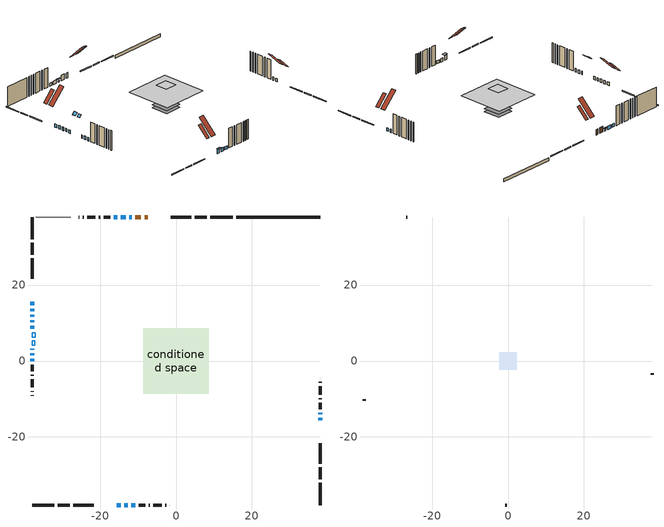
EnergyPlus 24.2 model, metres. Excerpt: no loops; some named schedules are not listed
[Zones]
conditioned space
 floor adiabatic (Floor2 construction): -3.31,-3.31 -3.31,3.31 3.31,3.31 3.31,-3.31 z0.05
 floor adiabatic (AdiabaticFloorConstruction): -8.67,-8.67 -8.67,8.67 8.67,8.67 8.67,-8.67 z4.93
 floor foundation (Slab1 construction): -3.31,-3.31 -3.31,3.31 3.31,3.31 3.31,-3.31 z-1.07
 wall outside (RimJoist1 construction): 14.87,37.9 8.97,37.9 / -37.9,-37.9 -32,-37.9 / -37.9,37.9 -37.9,32 / 37.9,-37.9 37.9,-32 z0.05:0.35
 wall outside (RimJoist2 construction): 8.04,37.9 4.98,37.9 / -31.07,-37.9 -28.01,-37.9 / -37.9,31.07 -37.9,28.01 / 37.9,-31.07 37.9,-28.01 z0.05:0.35
 wall outside (RimJoist3 construction): 4.05,37.9 -1.37,37.9 / -27.08,-37.9 -21.66,-37.9 / -37.9,27.08 -37.9,21.66 / 37.9,-27.08 37.9,-21.66 z0.05:0.35
 wall outside (AdiabaticWallConstruction 1): -7.44,37.9 -8.29,37.9 / -9.22,37.9 -10.76,37.9 z0.05:2.08
 wall outside (AdiabaticWallConstruction): -15.58,-37.9 -14.56,-37.9 z0.05:1.7; -37.9,15.58 -37.9,14.65 / -13.17,37.9 -14.57,37.9 / 37.9,-15.58 37.9,-14.91 / -13.64,-37.9 -12.69,-37.9 / -11.76,-37.9 -10.75,-37.9 / -37.9,13.73 -37.9,13.15 / -37.9,12.22 -37.9,11.61 / -37.9,10.69 -37.9,10.14 / -37.9,9.22 -37.9,8.43 / 37.9,-13.98 37.9,-13.64 / -15.5,37.9 -16.43,37.9 / -37.9,3.28 -37.9,3.02 / -37.9,2.09 -37.9,1.52 / -37.9,0.59 -37.9,-0.02 z0.05:1.27; -11.68,37.9 -12.24,37.9 z0.05:0.61
 wall outside (Wall1 construction): -17.36,37.9 -19.05,37.9 / -9.82,-37.9 -8.13,-37.9 / -37.9,-0.95 -37.9,-2.64 / 37.9,-12.71 37.9,-11.02 z0.05:7.37
 wall outside (Wall2 construction): -19.98,37.9 -20.32,37.9 / -7.2,-37.9 -6.86,-37.9 / -37.9,-3.57 -37.9,-3.91 / 37.9,-10.09 37.9,-9.75 z0.05:7.37
 wall outside (Wall3 construction): -21.25,37.9 -23.38,37.9 / -5.94,-37.9 -3.8,-37.9 / -37.9,-4.84 -37.9,-6.97 / 37.9,-8.82 37.9,-6.69 z0.05:7.37
 wall outside (Wall4 construction): -24.31,37.9 -24.55,37.9 / -2.87,-37.9 -2.63,-37.9 / -37.9,-7.9 -37.9,-8.15 / 37.9,-5.76 37.9,-5.52 z0.05:7.37
 wall outside (Wall5 construction): -25.48,37.9 -25.55,37.9 / -1.7,-37.9 -1.63,-37.9 / -37.9,-9.08 -37.9,-9.14 / 37.9,-4.59 37.9,-4.52 z0.05:7.37
 wall foundation (FoundationWall1 construction): 37.9,37.9 15.8,37.9 z-1.07:0.05
 wall adiabatic (Wall7 construction): -27.76,37.9 -36.97,37.9 z0.05:7.37
 window (WindowConstruction 14): -15.58,-37.9 -14.56,-37.9 z0.05:1.7
 window (WindowConstruction 5): -37.9,15.58 -37.9,14.65 z0.05:1.27
 window (WindowConstruction 6): -11.68,37.9 -12.24,37.9 z0.05:0.61
 window (WindowConstruction 15): -13.17,37.9 -14.57,37.9 z0.05:1.27
 window (WindowConstruction 7): 37.9,-15.58 37.9,-14.91 z0.05:1.27
 window (WindowConstruction 8): -13.64,-37.9 -12.69,-37.9 z0.05:1.27
 window (WindowConstruction 9): -11.76,-37.9 -10.75,-37.9 z0.05:1.27
 window (WindowConstruction 10): -37.9,13.73 -37.9,13.15 z0.05:1.27
 window (WindowConstruction 11): -37.9,12.22 -37.9,11.61 z0.05:1.27
 window (WindowConstruction 12): -37.9,10.68 -37.9,10.14 z0.05:1.27
 window (WindowConstruction 13): -37.9,9.22 -37.9,8.43 z0.05:1.27
 window (WindowConstruction): 37.9,-13.98 37.9,-13.64 z0.05:1.27
 window (WindowConstruction 1): -15.5,37.9 -16.43,37.9 z0.05:1.27
 window (WindowConstruction 2): -37.9,3.27 -37.9,3.02 z0.05:1.27
 window (WindowConstruction 3): -37.9,2.09 -37.9,1.52 z0.05:1.27
 window (WindowConstruction 4): -37.9,0.59 -37.9,-0.02 z0.05:1.27
 door (Door): -7.44,37.9 -8.29,37.9 z0.05:2.08
 door (Door 1): -9.22,37.9 -10.76,37.9 z0.05:2.08
 ceiling adiabatic (AdiabaticFloorConstruction): 8.67,-8.67 8.67,8.67 -8.67,8.67 -8.67,-8.67 z4.93
 roof outside (Roof2 construction): -6.52,37.9,7.37 -6.52,32.43,12.83 -4.58,32.43,12.83 -4.58,37.9,7.37; -16.51,-37.9,7.37 -16.51,-32.43,12.83 -18.44,-32.43,12.83 -18.44,-37.9,7.37; -37.9,16.51,7.37 -32.43,16.51,12.83 -32.43,18.44,12.83 -37.9,18.44,7.37; 37.9,-16.51,7.37 32.43,-16.51,12.83 32.43,-18.44,12.83 37.9,-18.44,7.37
 roof outside (AdiabaticRoofConstruction): -37.9,6.2,7.36 -36.98,6.2,8.28 -36.98,7.5,8.28 -37.9,7.5,7.36; -37.9,4.2,7.36 -37.14,4.2,8.12 -37.14,5.27,8.12 -37.9,5.27,7.36
 skylight (SkylightConstruction): -37.9,6.2,7.37 -36.98,6.2,8.28 -36.98,7.5,8.28 -37.9,7.5,7.37
 skylight (SkylightConstruction 1): -37.9,4.2,7.37 -37.14,4.2,8.12 -37.14,5.27,8.12 -37.9,5.27,7.37
attic - vented
 floor to conditioned space (Floor1 construction Reversed): -2.28,-2.28 -2.28,2.28 2.28,2.28 2.28,-2.28 z7.37
 wall outside (Wall6 construction): -26.48,37.9 -26.83,37.9 / -0.7,-37.9 -0.35,-37.9 / -37.9,-10.07 -37.9,-10.43 / 37.9,-3.59 37.9,-3.23 z0.05:7.37
 roof outside (Roof1 construction): -3.65,37.9,7.37 -3.65,34.05,11.21 -2.29,34.05,11.21 -2.29,37.9,7.37; -19.37,-37.9,7.37 -19.37,-34.05,11.21 -20.73,-34.05,11.21 -20.73,-37.9,7.37; -37.9,19.37,7.37 -34.05,19.37,11.21 -34.05,20.73,11.21 -37.9,20.73,7.37; 37.9,-19.37,7.37 34.05,-19.37,11.21 34.05,-20.73,11.21 37.9,-20.73,7.37
shading: -14.27,-37.9 -15.88,-37.9 -15.88,-38.81 -14.27,-38.81 z2; -12.85,37.9 -11.08,37.9 -11.08,38.19 -12.85,38.19 z1.22
[Building]
Building 1: Terrain=Suburbs
[Site:Location]
Vancouver Intl AP_BC: Latitude {deg}=49.19; Longitude {deg}=-123.18; Time Zone {hr}=-8; Elevation {m}=4; Keep Site Location Information=Yes
[Site:GroundTemperature:Shallow]
8.06451, 6.96315, 6.87495, 7.3976, 9.49575, 11.5841, 13.3946, 14.5416, 14.639, 13.7062, 11.9418, 9.91751
[Site:WaterMainsTemperature]
Calculation Method=Schedule; Temperature Schedule=mains temperature schedule
[Material] Roughness=Rough; Thermal Absorptance=0.9
Name | Thickness {m} | Conductivity {W/m-K} | Density {kg/m3} | Specific Heat {J/kg-K} | Solar Absorptance | Visible Absorptance
asphalt or fiberglass shingles | 0.00635 | 0.162714 | 1121.4 | 1465.45 | 0.4 | 0.4
asphalt or fiberglass shingles 1 | 0.00635 | 0.162714 | 1121.4 | 1465.45 | 0.7 | 0.7
ceiling loosefill ins | 0.0846667 | 0.0480833 | 16.02 | 1046.75 | 0.7 | 0.7
ceiling stud and cavity | 0.1397 | 0.113177 | 65.682 | 1177.47 | 0.7 | 0.7
concrete 4.0 in. | 0.1016 | 1.803125 | 2242.8 | 837.4 | 0.7 | 0.7
concrete 8.0 in. | 0.2032 | 1.803125 | 2242.8 | 837.4 | 0.7 | 0.7
door material | 0.04445 | 0.0451087 | 512.64 | 1214.23 | 0.7 | 0.7
exterior vertical ins | 0.00139922 | 0.029427 | 32.04 | 1214.23 | 0.7 | 0.7
floor covering | 0.0127 | 9.015625 | 54.468 | 1339.84 | 0.6 | 0.6
floor covering 1 | 0.0127 | 0.0433444 | 54.468 | 1339.84 | 0.6 | 0.6
floor rigid ins; roof rigid ins 1; wall rigid ins | 0.512978 | 0.029427 | 32.04 | 1214.23 | 0.7 | 0.7
floor stud and cavity | 0.0889 | 0.621767 | 50.32683 | 1063.81 | 0.7 | 0.7
floor stud and cavity 1 | 0.1397 | 1.75129 | 37.0049 | 1207.88 | 0.7 | 0.7
furniture material conditioned space 1 | 0.1524 | 0.115458 | 640.8 | 1214.23 | 0.6 | 0.6
gypsum board | 0.0127 | 0.160291 | 801 | 837.4 | 0.6 | 0.6
gypsum board 1 | 0.0127 | 0.160291 | 801 | 837.4 | 0.7 | 0.7
osb sheathing 0.5 in. | 0.0127 | 0.115458 | 512.64 | 1214.23 | 0.7 | 0.7
osb sheathing 0.5 in. 1 | 0.0127 | 0.115458 | 512.64 | 1214.23 | 0.4 | 0.4
osb sheathing 0.75 in. | 0.01905 | 0.115458 | 512.64 | 1214.23 | 0.7 | 0.7
osb sheathing 2.0 in. | 0.0508 | 0.115458 | 512.64 | 1214.23 | 0.7 | 0.7
rim joist stud and cavity | 0.0508 | 0.0281304 | 125.044 | 1163.47 | 0.6 | 0.6
rim joist stud and cavity 1 | 0.0508 | 0.031136 | 125.044 | 1163.47 | 0.6 | 0.6
roof rigid ins | 0.051816 | 0.029427 | 32.04 | 1214.23 | 0.7 | 0.7
roof stud and cavity | 0.2032 | 0.210801 | 78.34581 | 1123.46 | 0.7 | 0.7
roof stud and cavity 1 | 0.18415 | 1.7869 | 37.0049 | 1207.88 | 0.6 | 0.6
wall stud and cavity | 0.1397 | 0.0927935 | 139.0536 | 1170.24 | 0.7 | 0.7
wall stud and cavity 1 | 0.1397 | 0.118416 | 139.0536 | 1170.24 | 0.7 | 0.7
wall stud and cavity 2 | 0.1397 | 0.089851 | 139.0536 | 1170.24 | 0.7 | 0.7
wall stud and cavity 3 | 0.1397 | 0.120576 | 139.0536 | 1170.24 | 0.7 | 0.7
wall stud and cavity 4 | 0.1397 | 0.138704 | 139.0536 | 1170.24 | 0.7 | 0.7
wall stud and cavity 5 | 0.0889 | 6.9971 | 50.32683 | 1063.81 | 0.6 | 0.6
wall stud and cavity 6 | 0.1397 | 0.0813272 | 139.0536 | 1170.24 | 0.7 | 0.7
wall stud and cavity 7 | 0.0889 | 0.380278 | 52.3479 | 1209.89 | 0.7 | 0.7
wall stud and cavity 8 | 0.0889 | 0.391764 | 83.0341 | 1211.67 | 0.7 | 0.7
wood siding | 0.0254 | 0.102417 | 544.68 | 1172.36 | 0.4 | 0.4
wood siding 1 | 0.00254 | 0.102417 | 544.68 | 1172.36 | 0.4 | 0.4
wood siding 2; wood siding 3; wood siding 4 | 0.0254 | 0.102417 | 544.68 | 1172.36 | 0.7 | 0.7
[WindowMaterial:SimpleGlazingSystem]
Name | U-Factor {W/m2-K} | Solar Heat Gain Coefficient
SkylightMaterial | 3.19384 | 0.6994
SkylightMaterial 1 | 3.06138 | 0.709
WindowMaterial | 2.75042 | 0.41
WindowMaterial 1 | 2.76291 | 0.46
WindowMaterial 10 | 2.97981 | 0.61
WindowMaterial 2 | 2.75326 | 0.44
WindowMaterial 3 | 2.74588 | 0.39
WindowMaterial 4 | 2.76689 | 0.63
WindowMaterial 5 | 2.74134 | 0.56
WindowMaterial 6 | 2.7578 | 0.44
WindowMaterial 7 | 2.78052 | 0.55
WindowMaterial 8 | 3.034891 | 0.48
WindowMaterial 9 | 2.759508 | 0.44
[Construction]
AdiabaticFloorConstruction: floor stud and cavity 1, floor rigid ins, osb sheathing 0.75 in., floor covering 1
AdiabaticRoofConstruction: asphalt or fiberglass shingles 1, roof rigid ins 1, osb sheathing 0.75 in., roof stud and cavity 1
AdiabaticWallConstruction: wood siding 3, wall rigid ins, wall stud and cavity 7, gypsum board
AdiabaticWallConstruction 1: wood siding 4, wall rigid ins, wall stud and cavity 7, gypsum board
Door; Door 1: door material
Floor1 construction Reversed: gypsum board, ceiling stud and cavity, ceiling loosefill ins
Floor2 construction: floor stud and cavity, floor covering
FoundationWall1 construction: concrete 8.0 in., gypsum board 1
furniture construction conditioned space 1: furniture material conditioned space 1
PartitionWallConstruction: gypsum board, wall stud and cavity 8, gypsum board
RimJoist1 construction; RimJoist3 construction: wood siding 2, osb sheathing 2.0 in., rim joist stud and cavity
RimJoist2 construction: wood siding 2, osb sheathing 2.0 in., rim joist stud and cavity 1
Roof1 construction: asphalt or fiberglass shingles
Roof2 construction: asphalt or fiberglass shingles, roof rigid ins, osb sheathing 0.75 in., roof stud and cavity, gypsum board
SkylightConstruction: SkylightMaterial
SkylightConstruction 1: SkylightMaterial 1
Slab1 construction: concrete 4.0 in.
Wall1 construction: wood siding, osb sheathing 0.5 in., wall stud and cavity, gypsum board
Wall2 construction: wood siding, osb sheathing 0.5 in., wall stud and cavity 1, gypsum board
Wall3 construction: wood siding, osb sheathing 0.5 in., wall stud and cavity 2, gypsum board
Wall4 construction: wood siding, osb sheathing 0.5 in., wall stud and cavity 3, gypsum board
Wall5 construction: wood siding, osb sheathing 0.5 in., wall stud and cavity 4, gypsum board
Wall6 construction: wood siding 1, wall stud and cavity 5
Wall7 construction: osb sheathing 0.5 in. 1, wall stud and cavity 6, gypsum board
WindowConstruction; WindowConstruction 7: WindowMaterial
WindowConstruction 1; WindowConstruction 5: WindowMaterial 1
WindowConstruction 10; WindowConstruction 3: WindowMaterial 3
WindowConstruction 11; WindowConstruction 4: WindowMaterial 4
WindowConstruction 12: WindowMaterial 8
WindowConstruction 13: WindowMaterial 9
WindowConstruction 14; WindowConstruction 15: WindowMaterial 10
WindowConstruction 2: WindowMaterial 2
WindowConstruction 6: WindowMaterial 5
WindowConstruction 8: WindowMaterial 6
WindowConstruction 9: WindowMaterial 7
[Zone] Multiplier=1; Part of Total Floor Area=Yes
Name | Volume {m3}
attic - vented | 11.2442
conditioned space | 430.3
[Space]
Name | Zone | Volume {m3}
attic - vented 1 | attic - vented | 11.2442
conditioned space 1 | conditioned space | 430.3
[ZoneInfiltration:EffectiveLeakageArea]
infil attic - vented 1: Zone or Space=attic - vented 1; Schedule=Always On Discrete; Effective Air Leakage Area {cm2}=864; Stack Coefficient=0.000775883; Wind Coefficient=1.88199e-05
[ZoneMixing]
whole house fan mix: Zone or Space=attic - vented; Schedule=Always On Continuous; Design Flow Rate Calculation Method=Flow/Zone; Design Flow Rate {m3/s}=0; Source Zone or Space=conditioned space
[SurfaceProperty:ExposedFoundationPerimeter]
Slab1: Exposed Perimeter Calculation Method=TotalExposedPerimeter; Total Exposed Perimeter {m}=22.098
[InternalMass] Zone or ZoneList=conditioned space; Space or SpaceList=conditioned space 1
Name | Construction | Surface Area {m2}
furniture mass conditioned space 1 | furniture construction conditioned space 1 | 155.32
partition wall mass | PartitionWallConstruction | 344.5
[Lights]
interior lighting: Zone or ZoneList or Space or SpaceList=conditioned space 1; Schedule=interior lighting schedule; Design Level Calculation Method=LightingLevel; Lighting Level {W}=343.2; Return Air Fraction=0; Fraction Radiant=0.6; Fraction Visible=0.2; Fraction Replaceable=1
[People]
occupants: Zone or ZoneList or Space or SpaceList=conditioned space 1; Number of People Schedule=occupants schedule; Number of People Calculation Method=People; Number of People=3; Fraction Radiant=0.314171; Sensible Heat Fraction=0.56303; Activity Level Schedule=occupants activity schedule; Carbon Dioxide Generation Rate {m3/s-W}=0; Enable ASHRAE 55 Comfort Warnings=No; Mean Radiant Temperature Calculation Type=EnclosureAveraged
[ElectricEquipment] Zone or ZoneList or Space or SpaceList=conditioned space 1; Design Level Calculation Method=EquipmentLevel
Name | Schedule | Design Level {W} | Fraction Latent | Fraction Radiant | Fraction Lost
clothes dryer | clothes dryer schedule | 140.772 | 0.015 | 0.081 | 0.85
clothes washer | clothes washer schedule | 32.1985 | 0.03 | 0.162 | 0.7
cooking range | cooking range schedule | 208.969 | 0.08 | 0.432 | 0.2
dishwasher | dishwasher schedule | 66.8632 | 0.3 | 0.18 | 0.4
fridge | fridge schedule | 72.9452 | 0 | 0.6 | 0
mech vent bath fan 0 | mech vent bath fan 0 schedule | 25.1 | 0 | 0 | 1
mech vent bath fan 1 | mech vent bath fan 1 schedule | 25.1 | 0 | 0 | 1
mech vent house fan | mech vent house fan schedule | 0 | 0 | 0 | 1
mech vent house fan cfis | mech vent house fan cfis schedule | 0 | 0 | 0 | 0
mech vent range fan 0 | mech vent range fan 0 schedule | 57 | 0 | 0 | 1
misc plug loads | misc plug loads schedule | 494.7 | 0.045 | 0.513 | 0.1
whole house fan | Always On Discrete | 0 | 0 | 0 | 1
[OtherEquipment] Zone or ZoneList or Space or SpaceList=conditioned space 1; Design Level Calculation Method=EquipmentLevel
Name | Fuel Type | Schedule | Design Level {W} | Fraction Latent | Fraction Radiant | Fraction Lost
clothes dryer 1 | Electricity | clothes dryer schedule | 0 | 0.015 | 0.081 | 0.85
cooking range 1 | Electricity | cooking range schedule | 0 | 0.08 | 0.432 | 0.2
general water use latent | None | general water use schedule | 59.3978 | 1 | 0 | 0
general water use sensible | None | general water use schedule | -58.539 | 0 | 0.6 | 0
mech vent house fan latent load | None | Always On Discrete | 0 | 1 | 0 | 0
mech vent house fan sensible load | None | Always On Discrete | 0 | 0 | 0 | 0
water heater energy adjustment1 | NaturalGas | Always On Discrete | 0.01 | 0 | 0 | 1
[ZoneInfiltration:DesignFlowRate] Zone or ZoneList or Space or SpaceList=conditioned space 1; Schedule=Always On Discrete; Design Flow Rate Calculation Method=Flow/Zone; Design Flow Rate {m3/s}=0
infil flow; natural vent flow; whole house fan flow
[Foundation:Kiva]
Foundation Kiva 1: Initial Indoor Air Temperature {C}=18; Wall Height Above Grade {m}=0.0499872; Wall Depth Below Slab {m}=0.2032; Custom Block Material Name 1=exterior vertical ins; Custom Block Depth 1 {m}=1.11999; Custom Block X Position 1 {m}=0.2159; Custom Block Z Position 1 {m}=0
[Foundation:Kiva:Settings]
Soil Conductivity {W/m-K}=0.849921; Soil Density {kg/m3}=1842.3; Soil Specific Heat {J/kg-K}=418.7; Ground Solar Absorptivity=0.9; Ground Thermal Absorptivity=0.9; Ground Surface Roughness {m}=0.03; Far-Field Width {m}=40; Deep-Ground Boundary Condition=ZeroFlux; Deep-Ground Depth {m}=40; Minimum Cell Dimension {m}=0.2; Maximum Cell Growth Coefficient=3; Simulation Timestep=Timestep
[Exterior:Lights]
exterior lighting: Schedule=exterior lighting schedule; Design Level {W}=75.6
[Schedule:Constant]
Name | Hourly Value
Always On Continuous; mech vent house fan schedule; mech vent house fan cfis schedule; Always On Discrete | 1
occupants activity schedule | 117.228
fridge schedule | 0
[Schedule:Week:Daily]
interior lighting schedule Week Rule - Jan1-Jan27: interior lighting schedule day, interior lighting schedule day, interior lighting schedule day, interior lighting schedule day, interior lighting schedule day, interior lighting schedule day, interior lighting schedule day, interior lighting schedule default day, interior lighting schedule default day, interior lighting schedule default day, interior lighting schedule default day, interior lighting schedule default day
interior lighting schedule Week Rule - Jan28-Feb3: interior lighting schedule day, interior lighting schedule day, interior lighting schedule day, interior lighting schedule day, interior lighting schedule day 1, interior lighting schedule day 1, interior lighting schedule day 1, interior lighting schedule default day, interior lighting schedule default day, interior lighting schedule default day, interior lighting schedule default day, interior lighting schedule default day
interior lighting schedule Week Rule - Feb4-Feb24: interior lighting schedule day 1, interior lighting schedule day 1, interior lighting schedule day 1, interior lighting schedule day 1, interior lighting schedule day 1, interior lighting schedule day 1, interior lighting schedule day 1, interior lighting schedule default day, interior lighting schedule default day, interior lighting schedule default day, interior lighting schedule default day, interior lighting schedule default day
interior lighting schedule Week Rule - Feb25-Mar3: interior lighting schedule day 1, interior lighting schedule day 1, interior lighting schedule day 1, interior lighting schedule day 1, interior lighting schedule day 2, interior lighting schedule day 2, interior lighting schedule day 2, interior lighting schedule default day, interior lighting schedule default day, interior lighting schedule default day, interior lighting schedule default day, interior lighting schedule default day
interior lighting schedule Week Rule - Mar4-Mar31: interior lighting schedule day 2, interior lighting schedule day 2, interior lighting schedule day 2, interior lighting schedule day 2, interior lighting schedule day 2, interior lighting schedule day 2, interior lighting schedule day 2, interior lighting schedule default day, interior lighting schedule default day, interior lighting schedule default day, interior lighting schedule default day, interior lighting schedule default day
interior lighting schedule Week Rule - Apr1-Apr28: interior lighting schedule day 3, interior lighting schedule day 3, interior lighting schedule day 3, interior lighting schedule day 3, interior lighting schedule day 3, interior lighting schedule day 3, interior lighting schedule day 3, interior lighting schedule default day, interior lighting schedule default day, interior lighting schedule default day, interior lighting schedule default day, interior lighting schedule default day
interior lighting schedule Week Rule - Apr29-May5: interior lighting schedule day 3, interior lighting schedule day 3, interior lighting schedule day 4, interior lighting schedule day 4, interior lighting schedule day 4, interior lighting schedule day 4, interior lighting schedule day 4, interior lighting schedule default day, interior lighting schedule default day, interior lighting schedule default day, interior lighting schedule default day, interior lighting schedule default day
interior lighting schedule Week Rule - May6-May26: interior lighting schedule day 4, interior lighting schedule day 4, interior lighting schedule day 4, interior lighting schedule day 4, interior lighting schedule day 4, interior lighting schedule day 4, interior lighting schedule day 4, interior lighting schedule default day, interior lighting schedule default day, interior lighting schedule default day, interior lighting schedule default day, interior lighting schedule default day
interior lighting schedule Week Rule - May27-Jun2: interior lighting schedule day 4, interior lighting schedule day 4, interior lighting schedule day 4, interior lighting schedule day 4, interior lighting schedule day 4, interior lighting schedule day 5, interior lighting schedule day 5, interior lighting schedule default day, interior lighting schedule default day, interior lighting schedule default day, interior lighting schedule default day, interior lighting schedule default day
interior lighting schedule Week Rule - Jun3-Jun30: interior lighting schedule day 5, interior lighting schedule day 5, interior lighting schedule day 5, interior lighting schedule day 5, interior lighting schedule day 5, interior lighting schedule day 5, interior lighting schedule day 5, interior lighting schedule default day, interior lighting schedule default day, interior lighting schedule default day, interior lighting schedule default day, interior lighting schedule default day
interior lighting schedule Week Rule - Jul1-Jul28: interior lighting schedule day 6, interior lighting schedule day 6, interior lighting schedule day 6, interior lighting schedule day 6, interior lighting schedule day 6, interior lighting schedule day 6, interior lighting schedule day 6, interior lighting schedule default day, interior lighting schedule default day, interior lighting schedule default day, interior lighting schedule default day, interior lighting schedule default day
interior lighting schedule Week Rule - Jul29-Aug4: interior lighting schedule day 6, interior lighting schedule day 6, interior lighting schedule day 6, interior lighting schedule day 7, interior lighting schedule day 7, interior lighting schedule day 7, interior lighting schedule day 7, interior lighting schedule default day, interior lighting schedule default day, interior lighting schedule default day, interior lighting schedule default day, interior lighting schedule default day
interior lighting schedule Week Rule - Aug5-Aug25: interior lighting schedule day 7, interior lighting schedule day 7, interior lighting schedule day 7, interior lighting schedule day 7, interior lighting schedule day 7, interior lighting schedule day 7, interior lighting schedule day 7, interior lighting schedule default day, interior lighting schedule default day, interior lighting schedule default day, interior lighting schedule default day, interior lighting schedule default day
interior lighting schedule Week Rule - Aug26-Sep1: interior lighting schedule day 7, interior lighting schedule day 7, interior lighting schedule day 7, interior lighting schedule day 7, interior lighting schedule day 7, interior lighting schedule day 7, interior lighting schedule day 8, interior lighting schedule default day, interior lighting schedule default day, interior lighting schedule default day, interior lighting schedule default day, interior lighting schedule default day
interior lighting schedule Week Rule - Sep2-Sep29: interior lighting schedule day 8, interior lighting schedule day 8, interior lighting schedule day 8, interior lighting schedule day 8, interior lighting schedule day 8, interior lighting schedule day 8, interior lighting schedule day 8, interior lighting schedule default day, interior lighting schedule default day, interior lighting schedule default day, interior lighting schedule default day, interior lighting schedule default day
interior lighting schedule Week Rule - Sep30-Oct6: interior lighting schedule day 8, interior lighting schedule day 9, interior lighting schedule day 9, interior lighting schedule day 9, interior lighting schedule day 9, interior lighting schedule day 9, interior lighting schedule day 9, interior lighting schedule default day, interior lighting schedule default day, interior lighting schedule default day, interior lighting schedule default day, interior lighting schedule default day
interior lighting schedule Week Rule - Oct7-Oct27: interior lighting schedule day 9, interior lighting schedule day 9, interior lighting schedule day 9, interior lighting schedule day 9, interior lighting schedule day 9, interior lighting schedule day 9, interior lighting schedule day 9, interior lighting schedule default day, interior lighting schedule default day, interior lighting schedule default day, interior lighting schedule default day, interior lighting schedule default day
interior lighting schedule Week Rule - Oct28-Nov3: interior lighting schedule day 9, interior lighting schedule day 9, interior lighting schedule day 9, interior lighting schedule day 9, interior lighting schedule day 10, interior lighting schedule day 10, interior lighting schedule day 10, interior lighting schedule default day, interior lighting schedule default day, interior lighting schedule default day, interior lighting schedule default day, interior lighting schedule default day
interior lighting schedule Week Rule - Nov4-Nov24: interior lighting schedule day 10, interior lighting schedule day 10, interior lighting schedule day 10, interior lighting schedule day 10, interior lighting schedule day 10, interior lighting schedule day 10, interior lighting schedule day 10, interior lighting schedule default day, interior lighting schedule default day, interior lighting schedule default day, interior lighting schedule default day, interior lighting schedule default day
interior lighting schedule Week Rule - Nov25-Dec1: interior lighting schedule day 10, interior lighting schedule day 10, interior lighting schedule day 10, interior lighting schedule day 10, interior lighting schedule day 10, interior lighting schedule day 10, interior lighting schedule day 11, interior lighting schedule default day, interior lighting schedule default day, interior lighting schedule default day, interior lighting schedule default day, interior lighting schedule default day
interior lighting schedule Week Rule - Dec2-Dec31: interior lighting schedule day 11, interior lighting schedule day 11, interior lighting schedule day 11, interior lighting schedule day 11, interior lighting schedule day 11, interior lighting schedule day 11, interior lighting schedule day 11, interior lighting schedule default day, interior lighting schedule default day, interior lighting schedule default day, interior lighting schedule default day, interior lighting schedule default day
occupants schedule Week Rule - Jan1-Dec31: occupants schedule day, occupants schedule day, occupants schedule day, occupants schedule day, occupants schedule day, occupants schedule day, occupants schedule day, occupants schedule default day, occupants schedule default day, occupants schedule default day, occupants schedule default day, occupants schedule default day
clothes dryer schedule Week Rule - Jan1-Dec31: clothes dryer schedule day, clothes dryer schedule day, clothes dryer schedule day, clothes dryer schedule day, clothes dryer schedule day, clothes dryer schedule day, clothes dryer schedule day, clothes dryer schedule default day, clothes dryer schedule default day, clothes dryer schedule default day, clothes dryer schedule default day, clothes dryer schedule default day
clothes washer schedule Week Rule - Jan1-Dec31: clothes washer schedule day, clothes washer schedule day, clothes washer schedule day, clothes washer schedule day, clothes washer schedule day, clothes washer schedule day, clothes washer schedule day, clothes washer schedule default day, clothes washer schedule default day, clothes washer schedule default day, clothes washer schedule default day, clothes washer schedule default day
cooking range schedule Week Rule - Jan1-Dec31: cooking range schedule day, cooking range schedule day, cooking range schedule day, cooking range schedule day, cooking range schedule day, cooking range schedule day, cooking range schedule day, cooking range schedule default day, cooking range schedule default day, cooking range schedule default day, cooking range schedule default day, cooking range schedule default day
dishwasher schedule Week Rule - Jan1-Dec31: dishwasher schedule day, dishwasher schedule day, dishwasher schedule day, dishwasher schedule day, dishwasher schedule day, dishwasher schedule day, dishwasher schedule day, dishwasher schedule default day, dishwasher schedule default day, dishwasher schedule default day, dishwasher schedule default day, dishwasher schedule default day
mech vent bath fan 0 schedule Week Rule - Jan1-Dec31: mech vent bath fan 0 schedule day, mech vent bath fan 0 schedule day, mech vent bath fan 0 schedule day, mech vent bath fan 0 schedule day, mech vent bath fan 0 schedule day, mech vent bath fan 0 schedule day, mech vent bath fan 0 schedule day, mech vent bath fan 0 schedule default day, mech vent bath fan 0 schedule default day, mech vent bath fan 0 schedule default day, mech vent bath fan 0 schedule default day, mech vent bath fan 0 schedule default day
mech vent bath fan 1 schedule Week Rule - Jan1-Dec31: mech vent bath fan 1 schedule day, mech vent bath fan 1 schedule day, mech vent bath fan 1 schedule day, mech vent bath fan 1 schedule day, mech vent bath fan 1 schedule day, mech vent bath fan 1 schedule day, mech vent bath fan 1 schedule day, mech vent bath fan 1 schedule default day, mech vent bath fan 1 schedule default day, mech vent bath fan 1 schedule default day, mech vent bath fan 1 schedule default day, mech vent bath fan 1 schedule default day
mech vent range fan 0 schedule Week Rule - Jan1-Dec31: mech vent range fan 0 schedule day, mech vent range fan 0 schedule day, mech vent range fan 0 schedule day, mech vent range fan 0 schedule day, mech vent range fan 0 schedule day, mech vent range fan 0 schedule day, mech vent range fan 0 schedule day, mech vent range fan 0 schedule default day, mech vent range fan 0 schedule default day, mech vent range fan 0 schedule default day, mech vent range fan 0 schedule default day, mech vent range fan 0 schedule default day
misc plug loads schedule Week Rule - Jan1-Dec31: misc plug loads schedule day, misc plug loads schedule day, misc plug loads schedule day, misc plug loads schedule day, misc plug loads schedule day, misc plug loads schedule day, misc plug loads schedule day, misc plug loads schedule default day, misc plug loads schedule default day, misc plug loads schedule default day, misc plug loads schedule default day, misc plug loads schedule default day
general water use schedule Week Rule - Jan1-Dec31: general water use schedule day, general water use schedule day, general water use schedule day, general water use schedule day, general water use schedule day, general water use schedule day, general water use schedule day, general water use schedule default day, general water use schedule default day, general water use schedule default day, general water use schedule default day, general water use schedule default day
exterior lighting schedule Week Rule - Jan1-Jan27: exterior lighting schedule day, exterior lighting schedule day, exterior lighting schedule day, exterior lighting schedule day, exterior lighting schedule day, exterior lighting schedule day, exterior lighting schedule day, exterior lighting schedule default day, exterior lighting schedule default day, exterior lighting schedule default day, exterior lighting schedule default day, exterior lighting schedule default day
exterior lighting schedule Week Rule - Jan28-Feb3: exterior lighting schedule day, exterior lighting schedule day, exterior lighting schedule day, exterior lighting schedule day, exterior lighting schedule day 1, exterior lighting schedule day 1, exterior lighting schedule day 1, exterior lighting schedule default day, exterior lighting schedule default day, exterior lighting schedule default day, exterior lighting schedule default day, exterior lighting schedule default day
exterior lighting schedule Week Rule - Feb4-Feb24: exterior lighting schedule day 1, exterior lighting schedule day 1, exterior lighting schedule day 1, exterior lighting schedule day 1, exterior lighting schedule day 1, exterior lighting schedule day 1, exterior lighting schedule day 1, exterior lighting schedule default day, exterior lighting schedule default day, exterior lighting schedule default day, exterior lighting schedule default day, exterior lighting schedule default day
exterior lighting schedule Week Rule - Feb25-Mar3: exterior lighting schedule day 1, exterior lighting schedule day 1, exterior lighting schedule day 1, exterior lighting schedule day 1, exterior lighting schedule day 2, exterior lighting schedule day 2, exterior lighting schedule day 2, exterior lighting schedule default day, exterior lighting schedule default day, exterior lighting schedule default day, exterior lighting schedule default day, exterior lighting schedule default day
exterior lighting schedule Week Rule - Mar4-Mar31: exterior lighting schedule day 2, exterior lighting schedule day 2, exterior lighting schedule day 2, exterior lighting schedule day 2, exterior lighting schedule day 2, exterior lighting schedule day 2, exterior lighting schedule day 2, exterior lighting schedule default day, exterior lighting schedule default day, exterior lighting schedule default day, exterior lighting schedule default day, exterior lighting schedule default day
exterior lighting schedule Week Rule - Apr1-Apr28: exterior lighting schedule day 3, exterior lighting schedule day 3, exterior lighting schedule day 3, exterior lighting schedule day 3, exterior lighting schedule day 3, exterior lighting schedule day 3, exterior lighting schedule day 3, exterior lighting schedule default day, exterior lighting schedule default day, exterior lighting schedule default day, exterior lighting schedule default day, exterior lighting schedule default day
[Schedule:Year]
interior lighting schedule: interior lighting schedule Week Rule - Jan1-Jan27, 1, 1, 1, 27, interior lighting schedule Week Rule - Jan28-Feb3, 1, 28, 2, 3, interior lighting schedule Week Rule - Feb4-Feb24, 2, 4, 2, 24, interior lighting schedule Week Rule - Feb25-Mar3, 2, 25, 3, 3, interior lighting schedule Week Rule - Mar4-Mar31, 3, 4, 3, 31, interior lighting schedule Week Rule - Apr1-Apr28, 4, 1, 4, 28, interior lighting schedule Week Rule - Apr29-May5, 4, 29, 5, 5, interior lighting schedule Week Rule - May6-May26, 5, 6, 5, 26, interior lighting schedule Week Rule - May27-Jun2, 5, 27, 6, 2, interior lighting schedule Week Rule - Jun3-Jun30, 6, 3, 6, 30, interior lighting schedule Week Rule - Jul1-Jul28, 7, 1, 7, 28, interior lighting schedule Week Rule - Jul29-Aug4, 7, 29, 8, 4, interior lighting schedule Week Rule - Aug5-Aug25, 8, 5, 8, 25, interior lighting schedule Week Rule - Aug26-Sep1, 8, 26, 9, 1, interior lighting schedule Week Rule - Sep2-Sep29, 9, 2, 9, 29, interior lighting schedule Week Rule - Sep30-Oct6, 9, 30, 10, 6, interior lighting schedule Week Rule - Oct7-Oct27, 10, 7, 10, 27, interior lighting schedule Week Rule - Oct28-Nov3, 10, 28, 11, 3, interior lighting schedule Week Rule - Nov4-Nov24, 11, 4, 11, 24, interior lighting schedule Week Rule - Nov25-Dec1, 11, 25, 12, 1, interior lighting schedule Week Rule - Dec2-Dec31, 12, 2, 12, 31
occupants schedule: occupants schedule Week Rule - Jan1-Dec31, 1, 1, 12, 31
clothes dryer schedule: clothes dryer schedule Week Rule - Jan1-Dec31, 1, 1, 12, 31
clothes washer schedule: clothes washer schedule Week Rule - Jan1-Dec31, 1, 1, 12, 31
cooking range schedule: cooking range schedule Week Rule - Jan1-Dec31, 1, 1, 12, 31
dishwasher schedule: dishwasher schedule Week Rule - Jan1-Dec31, 1, 1, 12, 31
mech vent bath fan 0 schedule: mech vent bath fan 0 schedule Week Rule - Jan1-Dec31, 1, 1, 12, 31
mech vent bath fan 1 schedule: mech vent bath fan 1 schedule Week Rule - Jan1-Dec31, 1, 1, 12, 31
mech vent range fan 0 schedule: mech vent range fan 0 schedule Week Rule - Jan1-Dec31, 1, 1, 12, 31
misc plug loads schedule: misc plug loads schedule Week Rule - Jan1-Dec31, 1, 1, 12, 31
general water use schedule: general water use schedule Week Rule - Jan1-Dec31, 1, 1, 12, 31
exterior lighting schedule: exterior lighting schedule Week Rule - Jan1-Jan27, 1, 1, 1, 27, exterior lighting schedule Week Rule - Jan28-Feb3, 1, 28, 2, 3, exterior lighting schedule Week Rule - Feb4-Feb24, 2, 4, 2, 24, exterior lighting schedule Week Rule - Feb25-Mar3, 2, 25, 3, 3, exterior lighting schedule Week Rule - Mar4-Mar31, 3, 4, 3, 31, exterior lighting schedule Week Rule - Apr1-Apr28, 4, 1, 4, 28, exterior lighting schedule Week Rule - Apr29-May5, 4, 29, 5, 5, exterior lighting schedule Week Rule - May6-May26, 5, 6, 5, 26, exterior lighting schedule Week Rule - May27-Jun2, 5, 27, 6, 2, exterior lighting schedule Week Rule - Jun3-Jun30, 6, 3, 6, 30, exterior lighting schedule Week Rule - Jul1-Jul28, 7, 1, 7, 28, exterior lighting schedule Week Rule - Jul29-Aug4, 7, 29, 8, 4, exterior lighting schedule Week Rule - Aug5-Aug25, 8, 5, 8, 25, exterior lighting schedule Week Rule - Aug26-Sep1, 8, 26, 9, 1, exterior lighting schedule Week Rule - Sep2-Sep29, 9, 2, 9, 29, exterior lighting schedule Week Rule - Sep30-Oct6, 9, 30, 10, 6, exterior lighting schedule Week Rule - Oct7-Oct27, 10, 7, 10, 27, exterior lighting schedule Week Rule - Oct28-Nov3, 10, 28, 11, 3, exterior lighting schedule Week Rule - Nov4-Nov24, 11, 4, 11, 24, exterior lighting schedule Week Rule - Nov25-Dec1, 11, 25, 12, 1, exterior lighting schedule Week Rule - Dec2-Dec31, 12, 2, 12, 31
[Schedule:Compact]
mains temperature schedule: Through: 01/01, For: AllDays, Until: 24:00, 11.375, Through: 01/02, For: AllDays, Until: 24:00, 11.3367, Through: 01/03, For: AllDays, Until: 24:00, 11.2994, Through: 01/04, For: AllDays, Until: 24:00, 11.2628, Through: 01/05, For: AllDays, Until: 24:00, 11.2267, Through: 01/06, For: AllDays, Until: 24:00, 11.1917, Through: 01/07, For: AllDays, Until: 24:00, 11.1578, Through: 01/08, For: AllDays, Until: 24:00, 11.1244, Through: 01/09, For: AllDays, Until: 24:00, 11.0917, Through: 01/10, For: AllDays, Until: 24:00, 11.06, Through: 01/11, For: AllDays, Until: 24:00, 11.0289, Through: 01/12, For: AllDays, Until: 24:00, 10.9989, Through: 01/13, For: AllDays, Until: 24:00, 10.97, Through: 01/14, For: AllDays, Until: 24:00, 10.9417, Through: 01/15, For: AllDays, Until: 24:00, 10.9139, Through: 01/16, For: AllDays, Until: 24:00, 10.8878, Through: 01/17, For: AllDays, Until: 24:00, 10.8622, Through: 01/18, For: AllDays, Until: 24:00, 10.8372, Through: 01/19, For: AllDays, Until: 24:00, 10.8133, Through: 01/20, For: AllDays, Until: 24:00, 10.7906, Through: 01/21, For: AllDays, Until: 24:00, 10.7683, Through: 01/22, For: AllDays, Until: 24:00, 10.7478, Through: 01/23, For: AllDays, Until: 24:00, 10.7272, Through: 01/24, For: AllDays, Until: 24:00, 10.7083, Through: 01/25, For: AllDays, Until: 24:00, 10.69, Through: 01/26, For: AllDays, Until: 24:00, 10.6728, Through: 01/27, For: AllDays, Until: 24:00, 10.6567, Through: 01/28, For: AllDays, Until: 24:00, 10.6411, Through: 01/29, For: AllDays, Until: 24:00, 10.6267, Through: 01/30, For: AllDays, Until: 24:00, 10.6133, Through: 01/31, For: AllDays, Until: 24:00, 10.6011, Through: 02/01, For: AllDays, Until: 24:00, 10.59, Through: 02/02, For: AllDays, Until: 24:00, 10.5794, Through: 02/03, For: AllDays, Until: 24:00, 10.57, Through: 02/04, For: AllDays, Until: 24:00, 10.5617, Through: 02/05, For: AllDays, Until: 24:00, 10.5539, Through: 02/06, For: AllDays, Until: 24:00, 10.5478, Through: 02/07, For: AllDays, Until: 24:00, 10.5422, Through: 02/08, For: AllDays, Until: 24:00, 10.5378, Through: 02/09, For: AllDays, Until: 24:00, 10.5339, Through: 02/10, For: AllDays, Until: 24:00, 10.5317, Through: 02/11, For: AllDays, Until: 24:00, 10.53, Through: 02/12, For: AllDays, Until: 24:00, 10.53, Through: 02/13, For: AllDays, Until: 24:00, 10.5306, Through: 02/14, For: AllDays, Until: 24:00, 10.5317, Through: 02/15, For: AllDays, Until: 24:00, 10.5344, Through: 02/16, For: AllDays, Until: 24:00, 10.5378, Through: 02/17, For: AllDays, Until: 24:00, 10.5428, Through: 02/18, For: AllDays, Until: 24:00, 10.5483, Through: 02/19, For: AllDays, Until: 24:00, 10.5544, Through: 02/20, For: AllDays, Until: 24:00, 10.5622, Through: 02/21, For: AllDays, Until: 24:00, 10.5706, Through: 02/22, For: AllDays, Until: 24:00, 10.5806, Through: 02/23, For: AllDays, Until: 24:00, 10.5911, Through: 02/24, For: AllDays, Until: 24:00, 10.6022, Through: 02/25, For: AllDays, Until: 24:00, 10.615, Through: 02/26, For: AllDays, Until: 24:00, 10.6283, Through: 02/27, For: AllDays, Until: 24:00, 10.6428, Through: 02/28, For: AllDays, Until: 24:00, 10.6583, Through: 03/01, For: AllDays, Until: 24:00, 10.6744, Through: 03/02, For: AllDays, Until: 24:00, 10.6917, Through: 03/03, For: AllDays, Until: 24:00, 10.71, Through: 03/04, For: AllDays, Until: 24:00, 10.7294, Through: 03/05, For: AllDays, Until: 24:00, 10.7494, Through: 03/06, For: AllDays, Until: 24:00, 10.7706, Through: 03/07, For: AllDays, Until: 24:00, 10.7928, Through: 03/08, For: AllDays, Until: 24:00, 10.8161, Through: 03/09, For: AllDays, Until: 24:00, 10.84, Through: 03/10, For: AllDays, Until: 24:00, 10.8644, Through: 03/11, For: AllDays, Until: 24:00, 10.8906, Through: 03/12, For: AllDays, Until: 24:00, 10.9167, Through: 03/13, For: AllDays, Until: 24:00, 10.9444, Through: 03/14, For: AllDays, Until: 24:00, 10.9728, Through: 03/15, For: AllDays, Until: 24:00, 11.0022, Through: 03/16, For: AllDays, Until: 24:00, 11.0322, Through: 03/17, For: AllDays, Until: 24:00, 11.0633, Through: 03/18, For: AllDays, Until: 24:00, 11.095, Through: 03/19, For: AllDays, Until: 24:00, 11.1278, Through: 03/20, For: AllDays, Until: 24:00, 11.1611, Through: 03/21, For: AllDays, Until: 24:00, 11.1956, Through: 03/22, For: AllDays, Until: 24:00, 11.2306, Through: 03/23, For: AllDays, Until: 24:00, 11.2667, Through: 03/24, For: AllDays, Until: 24:00, 11.3033, Through: 03/25, For: AllDays, Until: 24:00, 11.3406, Through: 03/26, For: AllDays, Until: 24:00, 11.3789, Through: 03/27, For: AllDays, Until: 24:00, 11.4178, Through: 03/28, For: AllDays, Until: 24:00, 11.4572, Through: 03/29, For: AllDays, Until: 24:00, 11.4978, Through: 03/30, For: AllDays, Until: 24:00, 11.5389, Through: 03/31, For: AllDays, Until: 24:00, 11.5811, Through: 04/01, For: AllDays, Until: 24:00, 11.6233, Through: 04/02, For: AllDays, Until: 24:00, 11.6667, Through: 04/03, For: AllDays, Until: 24:00, 11.7106, Through: 04/04, For: AllDays, Until: 24:00, 11.755, Through: 04/05, For: AllDays, Until: 24:00, 11.8006, Through: 04/06, For: AllDays, Until: 24:00, 11.8461, Through: 04/07, For: AllDays, Until: 24:00, 11.8928, Through: 04/08, For: AllDays, Until: 24:00, 11.9394, Through: 04/09, For: AllDays, Until: 24:00, 11.9872, Through: 04/10, For: AllDays, Until: 24:00, 12.0356, Through: 04/11, For: AllDays, Until: 24:00, 12.0844, Through: 04/12, For: AllDays, Until: 24:00, 12.1333, Through: 04/13, For: AllDays, Until: 24:00, 12.1833, Through: 04/14, For: AllDays, Until: 24:00, 12.2339, Through: 04/15, For: AllDays, Until: 24:00, 12.2844, Through: 04/16, For: AllDays, Until: 24:00, 12.3361, Through: 04/17, For: AllDays, Until: 24:00, 12.3878, Through: 04/18, For: AllDays, Until: 24:00, 12.44, Through: 04/19, For: AllDays, Until: 24:00, 12.4928, Through: 04/20, For: AllDays, Until: 24:00, 12.5456, Through: 04/21, For: AllDays, Until: 24:00, 12.5994, Through: 04/22, For: AllDays, Until: 24:00, 12.6533, Through: 04/23, For: AllDays, Until: 24:00, 12.7072, Through: 04/24, For: AllDays, Until: 24:00, 12.7622, Through: 04/25, For: AllDays, Until: 24:00, 12.8172, Through: 04/26, For: AllDays, Until: 24:00, 12.8722, Through: 04/27, For: AllDays, Until: 24:00, 12.9278, Through: 04/28, For: AllDays, Until: 24:00, 12.9839, Through: 04/29, For: AllDays, Until: 24:00, 13.04, Through: 04/30, For: AllDays, Until: 24:00, 13.0961, Through: 05/01, For: AllDays, Until: 24:00, 13.1533, Through: 05/02, For: AllDays, Until: 24:00, 13.21, Through: 05/03, For: AllDays, Until: 24:00, 13.2672, Through: 05/04, For: AllDays, Until: 24:00, 13.3244, Through: 05/05, For: AllDays, Until: 24:00, 13.3817, Through: 05/06, For: AllDays, Until: 24:00, 13.4394, Through: 05/07, For: AllDays, Until: 24:00, 13.4972, Through: 05/08, For: AllDays, Until: 24:00, 13.555, Through: 05/09, For: AllDays, Until: 24:00, 13.6133, Through: 05/10, For: AllDays, Until: 24:00, 13.6711, Through: 05/11, For: AllDays, Until: 24:00, 13.7294, Through: 05/12, For: AllDays, Until: 24:00, 13.7878, Through: 05/13, For: AllDays, Until: 24:00, 13.8461, Through: 05/14, For: AllDays, Until: 24:00, 13.9044, Through: 05/15, For: AllDays, Until: 24:00, 13.9628, Through: 05/16, For: AllDays, Until: 24:00, 14.0211, Through: 05/17, For: AllDays, Until: 24:00, 14.0789, Through: 05/18, For: AllDays, Until: 24:00, 14.1372, Through: 05/19, For: AllDays, Until: 24:00, 14.1956, Through: 05/20, For: AllDays, Until: 24:00, 14.2533, Through: 05/21, For: AllDays, Until: 24:00, 14.3117, Through: 05/22, For: AllDays, Until: 24:00, 14.3694, Through: 05/23, For: AllDays, Until: 24:00, 14.4272, Through: 05/24, For: AllDays, Until: 24:00, 14.4844, Through: 05/25, For: AllDays, Until: 24:00, 14.5422, Through: 05/26, For: AllDays, Until: 24:00, 14.5994, Through: 05/27, For: AllDays, Until: 24:00, 14.6561, Through: 05/28, For: AllDays, Until: 24:00, 14.7128, Through: 05/29, For: AllDays, Until: 24:00, 14.7694, Through: 05/30, For: AllDays, Until: 24:00, 14.8261, Through: 05/31, For: AllDays, Until: 24:00, 14.8817, Through: 06/01, For: AllDays, Until: 24:00, 14.9378, Through: 06/02, For: AllDays, Until: 24:00, 14.9933, Through: 06/03, For: AllDays, Until: 24:00, 15.0483, Through: 06/04, For: AllDays, Until: 24:00, 15.1028, Through: 06/05, For: AllDays, Until: 24:00, 15.1572, Through: 06/06, For: AllDays, Until: 24:00, 15.2117, Through: 06/07, For: AllDays, Until: 24:00, 15.265, Through: 06/08, For: AllDays, Until: 24:00, 15.3183, Through: 06/09, For: AllDays, Until: 24:00, 15.3711, Through: 06/10, For: AllDays, Until: 24:00, 15.4239, Through: 06/11, For: AllDays, Until: 24:00, 15.4756, Through: 06/12, For: AllDays, Until: 24:00, 15.5272, Through: 06/13, For: AllDays, Until: 24:00, 15.5783, Through: 06/14, For: AllDays, Until: 24:00, 15.6289, Through: 06/15, For: AllDays, Until: 24:00, 15.6789, Through: 06/16, For: AllDays, Until: 24:00, 15.7283, Through: 06/17, For: AllDays, Until: 24:00, 15.7772, Through: 06/18, For: AllDays, Until: 24:00, 15.8261, Through: 06/19, For: AllDays, Until: 24:00, 15.8739, Through: 06/20, For: AllDays, Until: 24:00, 15.9211, Through: 06/21, For: AllDays, Until: 24:00, 15.9678, Through: 06/22, For: AllDays, Until: 24:00, 16.0139, Through: 06/23, For: AllDays, Until: 24:00, 16.0594, Through: 06/24, For: AllDays, Until: 24:00, 16.1044, Through: 06/25, For: AllDays, Until: 24:00, 16.1483, Through: 06/26, For: AllDays, Until: 24:00, 16.1922, Through: 06/27, For: AllDays, Until: 24:00, 16.235, Through: 06/28, For: AllDays, Until: 24:00, 16.2772, Through: 06/29, For: AllDays, Until: 24:00, 16.3183, Through: 06/30, For: AllDays, Until: 24:00, 16.3594, Through: 07/01, For: AllDays, Until: 24:00, 16.3994, Through: 07/02, For: AllDays, Until: 24:00, 16.4389, Through: 07/03, For: AllDays, Until: 24:00, 16.4772, Through: 07/04, For: AllDays, Until: 24:00, 16.515, Through: 07/05, For: AllDays, Until: 24:00, 16.5522, Through: 07/06, For: AllDays, Until: 24:00, 16.5883, Through: 07/07, For: AllDays, Until: 24:00, 16.6239, Through: 07/08, For: AllDays, Until: 24:00, 16.6583, Through: 07/09, For: AllDays, Until: 24:00, 16.6922, Through: 07/10, For: AllDays, Until: 24:00, 16.7256, Through: 07/11, For: AllDays, Until: 24:00, 16.7578, Through: 07/12, For: AllDays, Until: 24:00, 16.7889, Through: 07/13, For: AllDays, Until: 24:00, 16.8194, Through: 07/14, For: AllDays, Until: 24:00, 16.8489, Through: 07/15, For: AllDays, Until: 24:00, 16.8778, Through: 07/16, For: AllDays, Until: 24:00, 16.9056, Through: 07/17, For: AllDays, Until: 24:00, 16.9328, Through: 07/18, For: AllDays, Until: 24:00, 16.9589, Through: 07/19, For: AllDays, Until: 24:00, 16.9839, Through: 07/20, For: AllDays, Until: 24:00, 17.0083, Through: 07/21, For: AllDays, Until: 24:00, 17.0317, Through: 07/22, For: AllDays, Until: 24:00, 17.0544, Through: 07/23, For: AllDays, Until: 24:00, 17.0761, Through: 07/24, For: AllDays, Until: 24:00, 17.0967, Through: 07/25, For: AllDays, Until: 24:00, 17.1161, Through: 07/26, For: AllDays, Until: 24:00, 17.135, Through: 07/27, For: AllDays, Until: 24:00, 17.1528, Through: 07/28, For: AllDays, Until: 24:00, 17.1694, Through: 07/29, For: AllDays, Until: 24:00, 17.1856, Through: 07/30, For: AllDays, Until: 24:00, 17.2, Through: 07/31, For: AllDays, Until: 24:00, 17.2144, Through: 08/01, For: AllDays, Until: 24:00, 17.2272, Through: 08/02, For: AllDays, Until: 24:00, 17.2389, Through: 08/03, For: AllDays, Until: 24:00, 17.25, Through: 08/04, For: AllDays, Until: 24:00, 17.26, Through: 08/05, For: AllDays, Until: 24:00, 17.2689, Through: 08/06, For: AllDays, Until: 24:00, 17.2772, Through: 08/07, For: AllDays, Until: 24:00, 17.2839, Through: 08/08, For: AllDays, Until: 24:00, 17.29, Through: 08/09, For: AllDays, Until: 24:00, 17.295, Through: 08/10, For: AllDays, Until: 24:00, 17.2989, Through: 08/11, For: AllDays, Until: 24:00, 17.3022, Through: 08/12, For: AllDays, Until: 24:00, 17.3039, Through: 08/13, For: AllDays, Until: 24:00, 17.305, Through: 08/14, For: AllDays, Until: 24:00, 17.305, Through: 08/15, For: AllDays, Until: 24:00, 17.3039, Through: 08/16, For: AllDays, Until: 24:00, 17.3022, Through: 08/17, For: AllDays, Until: 24:00, 17.2989, Through: 08/18, For: AllDays, Until: 24:00, 17.295, Through: 08/19, For: AllDays, Until: 24:00, 17.29, Through: 08/20, For: AllDays, Until: 24:00, 17.2839, Through: 08/21, For: AllDays, Until: 24:00, 17.2772, Through: 08/22, For: AllDays, Until: 24:00, 17.2689, Through: 08/23, For: AllDays, Until: 24:00, 17.26, Through: 08/24, For: AllDays, Until: 24:00, 17.25, Through: 08/25, For: AllDays, Until: 24:00, 17.2394, Through: 08/26, For: AllDays, Until: 24:00, 17.2272, Through: 08/27, For: AllDays, Until: 24:00, 17.2144, Through: 08/28, For: AllDays, Until: 24:00, 17.2006, Through: 08/29, For: AllDays, Until: 24:00, 17.1856, Through: 08/30, For: AllDays, Until: 24:00, 17.1694, Through: 08/31, For: AllDays, Until: 24:00, 17.1528, Through: 09/01, For: AllDays, Until: 24:00, 17.135, Through: 09/02, For: AllDays, Until: 24:00, 17.1161, Through: 09/03, For: AllDays, Until: 24:00, 17.0967, Through: 09/04, For: AllDays, Until: 24:00, 17.0761, Through: 09/05, For: AllDays, Until: 24:00, 17.0544, Through: 09/06, For: AllDays, Until: 24:00, 17.0322, Through: 09/07, For: AllDays, Until: 24:00, 17.0089, Through: 09/08, For: AllDays, Until: 24:00, 16.9844, Through: 09/09, For: AllDays, Until: 24:00, 16.9589, Through: 09/10, For: AllDays, Until: 24:00, 16.9328, Through: 09/11, For: AllDays, Until: 24:00, 16.9061, Through: 09/12, For: AllDays, Until: 24:00, 16.8783, Through: 09/13, For: AllDays, Until: 24:00, 16.8494, Through: 09/14, For: AllDays, Until: 24:00, 16.8194, Through: 09/15, For: AllDays, Until: 24:00, 16.7894, Through: 09/16, For: AllDays, Until: 24:00, 16.7578, Through: 09/17, For: AllDays, Until: 24:00, 16.7256, Through: 09/18, For: AllDays, Until: 24:00, 16.6928, Through: 09/19, For: AllDays, Until: 24:00, 16.6589, Through: 09/20, For: AllDays, Until: 24:00, 16.6239, Through: 09/21, For: AllDays, Until: 24:00, 16.5889, Through: 09/22, For: AllDays, Until: 24:00, 16.5522, Through: 09/23, For: AllDays, Until: 24:00, 16.5156, Through: 09/24, For: AllDays, Until: 24:00, 16.4778, Through: 09/25, For: AllDays, Until: 24:00, 16.4389, Through: 09/26, For: AllDays, Until: 24:00, 16.3994, Through: 09/27, For: AllDays, Until: 24:00, 16.3594, Through: 09/28, For: AllDays, Until: 24:00, 16.3189, Through: 09/29, For: AllDays, Until: 24:00, 16.2772, Through: 09/30, For: AllDays, Until: 24:00, 16.235, Through: 10/01, For: AllDays, Until: 24:00, 16.1922, Through: 10/02, For: AllDays, Until: 24:00, 16.1489, Through: 10/03, For: AllDays, Until: 24:00, 16.1044, Through: 10/04, For: AllDays, Until: 24:00, 16.06, Through: 10/05, For: AllDays, Until: 24:00, 16.0144, Through: 10/06, For: AllDays, Until: 24:00, 15.9683, Through: 10/07, For: AllDays, Until: 24:00, 15.9217, Through: 10/08, For: AllDays, Until: 24:00, 15.8744, Through: 10/09, For: AllDays, Until: 24:00, 15.8261, Through: 10/10, For: AllDays, Until: 24:00, 15.7778, Through: 10/11, For: AllDays, Until: 24:00, 15.7289, Through: 10/12, For: AllDays, Until: 24:00, 15.6794, Through: 10/13, For: AllDays, Until: 24:00, 15.6294, Through: 10/14, For: AllDays, Until: 24:00, 15.5789, Through: 10/15, For: AllDays, Until: 24:00, 15.5278, Through: 10/16, For: AllDays, Until: 24:00, 15.4761, Through: 10/17, For: AllDays, Until: 24:00, 15.4244, Through: 10/18, For: AllDays, Until: 24:00, 15.3717, Through: 10/19, For: AllDays, Until: 24:00, 15.3189, Through: 10/20, For: AllDays, Until: 24:00, 15.2656, Through: 10/21, For: AllDays, Until: 24:00, 15.2117, Through: 10/22, For: AllDays, Until: 24:00, 15.1578, Through: 10/23, For: AllDays, Until: 24:00, 15.1033, Through: 10/24, For: AllDays, Until: 24:00, 15.0489, Through: 10/25, For: AllDays, Until: 24:00, 14.9933, Through: 10/26, For: AllDays, Until: 24:00, 14.9383, Through: 10/27, For: AllDays, Until: 24:00, 14.8822, Through: 10/28, For: AllDays, Until: 24:00, 14.8261, Through: 10/29, For: AllDays, Until: 24:00, 14.77, Through: 10/30, For: AllDays, Until: 24:00, 14.7133, Through: 10/31, For: AllDays, Until: 24:00, 14.6567, Through: 11/01, For: AllDays, Until: 24:00, 14.5994, Through: 11/02, For: AllDays, Until: 24:00, 14.5428, Through: 11/03, For: AllDays, Until: 24:00, 14.485, Through: 11/04, For: AllDays, Until: 24:00, 14.4278, Through: 11/05, For: AllDays, Until: 24:00, 14.37, Through: 11/06, For: AllDays, Until: 24:00, 14.3122, Through: 11/07, For: AllDays, Until: 24:00, 14.2539, Through: 11/08, For: AllDays, Until: 24:00, 14.1961, Through: 11/09, For: AllDays, Until: 24:00, 14.1378, Through: 11/10, For: AllDays, Until: 24:00, 14.0794, Through: 11/11, For: AllDays, Until: 24:00, 14.0217, Through: 11/12, For: AllDays, Until: 24:00, 13.9633, Through: 11/13, For: AllDays, Until: 24:00, 13.905, Through: 11/14, For: AllDays, Until: 24:00, 13.8467, Through: 11/15, For: AllDays, Until: 24:00, 13.7883, Through: 11/16, For: AllDays, Until: 24:00, 13.73, Through: 11/17, For: AllDays, Until: 24:00, 13.6717, Through: 11/18, For: AllDays, Until: 24:00, 13.6139, Through: 11/19, For: AllDays, Until: 24:00, 13.5556, Through: 11/20, For: AllDays, Until: 24:00, 13.4978, Through: 11/21, For: AllDays, Until: 24:00, 13.44, Through: 11/22, For: AllDays, Until: 24:00, 13.3822, Through: 11/23, For: AllDays, Until: 24:00, 13.325, Through: 11/24, For: AllDays, Until: 24:00, 13.2678, Through: 11/25, For: AllDays, Until: 24:00, 13.2106, Through: 11/26, For: AllDays, Until: 24:00, 13.1533, Through: 11/27, For: AllDays, Until: 24:00, 13.0967, Through: 11/28, For: AllDays, Until: 24:00, 13.0406, Through: 11/29, For: AllDays, Until: 24:00, 12.9844, Through: 11/30, For: AllDays, Until: 24:00, 12.9283, Through: 12/01, For: AllDays, Until: 24:00, 12.8728, Through: 12/02, For: AllDays, Until: 24:00, 12.8172, Through: 12/03, For: AllDays, Until: 24:00, 12.7622, Through: 12/04, For: AllDays, Until: 24:00, 12.7078, Through: 12/05, For: AllDays, Until: 24:00, 12.6533, Through: 12/06, For: AllDays, Until: 24:00, 12.5994, Through: 12/07, For: AllDays, Until: 24:00, 12.5461, Through: 12/08, For: AllDays, Until: 24:00, 12.4928, Through: 12/09, For: AllDays, Until: 24:00, 12.4406, Through: 12/10, For: AllDays, Until: 24:00, 12.3883, Through: 12/11, For: AllDays, Until: 24:00, 12.3361, Through: 12/12, For: AllDays, Until: 24:00, 12.285, Through: 12/13, For: AllDays, Until: 24:00, 12.2339, Through: 12/14, For: AllDays, Until: 24:00, 12.1839, Through: 12/15, For: AllDays, Until: 24:00, 12.1339, Through: 12/16, For: AllDays, Until: 24:00, 12.0844, Through: 12/17, For: AllDays, Until: 24:00, 12.0361, Through: 12/18, For: AllDays, Until: 24:00, 11.9878, Through: 12/19, For: AllDays, Until: 24:00, 11.94, Through: 12/20, For: AllDays, Until: 24:00, 11.8933, Through: 12/21, For: AllDays, Until: 24:00, 11.8467, Through: 12/22, For: AllDays, Until: 24:00, 11.8006, Through: 12/23, For: AllDays, Until: 24:00, 11.7556, Through: 12/24, For: AllDays, Until: 24:00, 11.7111, Through: 12/25, For: AllDays, Until: 24:00, 11.6672, Through: 12/26, For: AllDays, Until: 24:00, 11.6239, Through: 12/27, For: AllDays, Until: 24:00, 11.5811, Through: 12/28, For: AllDays, Until: 24:00, 11.5394, Through: 12/29, For: AllDays, Until: 24:00, 11.4983, Through: 12/30, For: AllDays, Until: 24:00, 11.4578, Through: 12/31, For: AllDays, Until: 24:00, 11.4183
